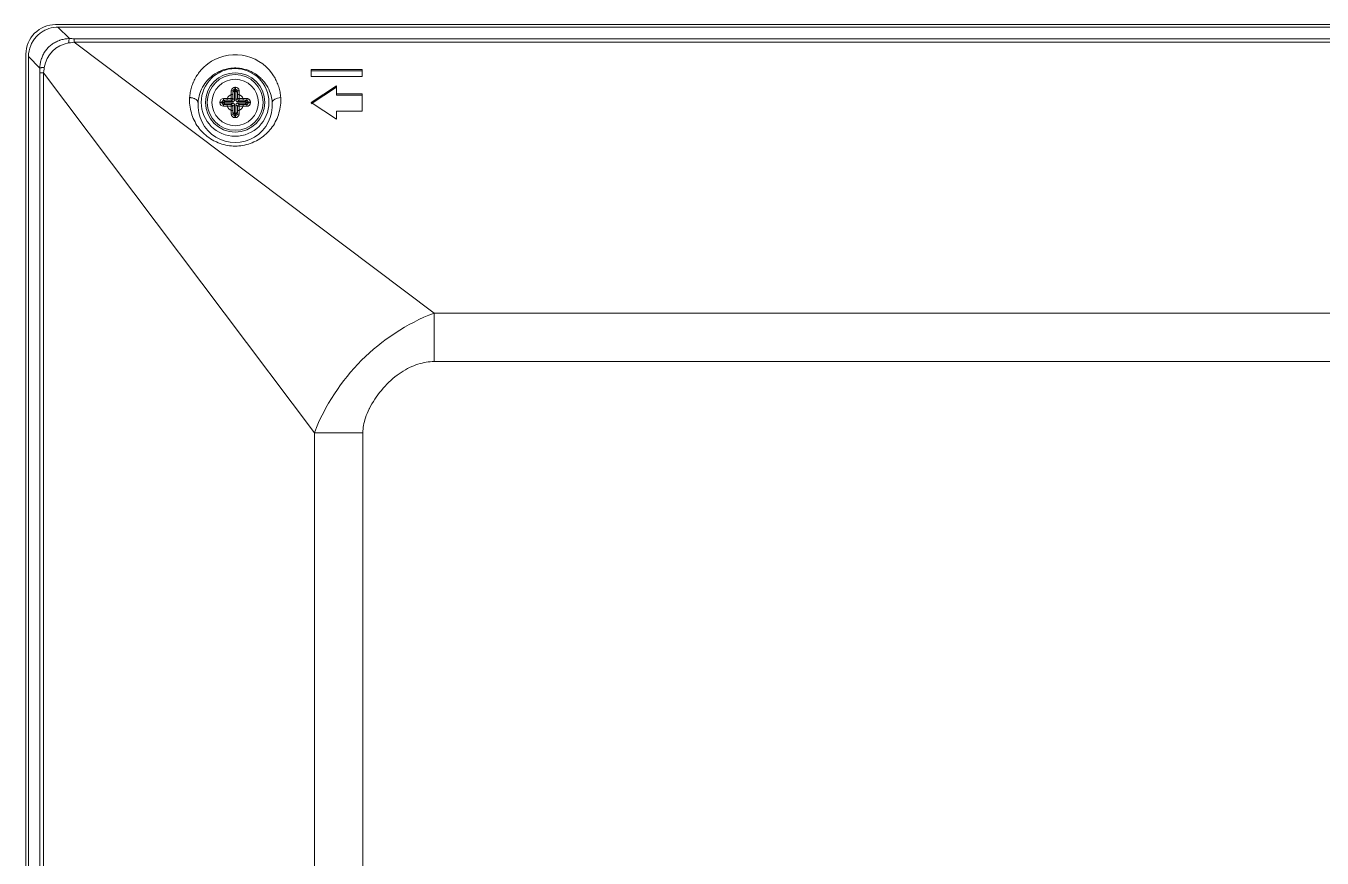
# Model space of a CAD drawing. Extents: x -382 to 1420, y -377 to 265.
# Drawn here: x -228.62 to -222.59, y 3.19 to 7.06 of the extents above; entities that cross this region are included whole.
import ezdxf

# ---------------------------------------------------------------- set-up
doc = ezdxf.new("R2010")
doc.units = 0
doc.header["$MEASUREMENT"] = 0
doc.layers.add('PDF_レイヤー 1', color=7, linetype='CONTINUOUS')

msp = doc.modelspace()

# ---------------------------------------------------------------- linework, layer by layer
at = {"layer": 'PDF_レイヤー 1', "lineweight": 0}
for points in [[(-223.44117, -25.76022), (-171.38649, -25.76022, 0.4143145), (-171.24868, -25.62245), (-171.24868, 6.93063, 0.4143145), (-171.38648, 7.06835), (-228.48682, 7.06835, 0.4143145), (-228.62463, 6.93063), (-228.62463, -25.62245, 0.4143145), (-228.48684, -25.76022), (-224.79078, -25.76022)], [(-228.61284, 6.91931, -0.0968459), (-228.60252, 6.97186), (-228.60058, 6.97617), (-228.59849, 6.98047), (-228.59613, 6.98478), (-228.59377, 6.98908), (-228.59099, 6.99339), (-228.58808, 6.99755), (-228.58516, 7.00172), (-228.58197, 7.00575), (-228.5785, 7.00964), (-228.57502, 7.01352), (-228.57127, 7.01727), (-228.56961, 7.01894), (-228.56558, 7.02255), (-228.56169, 7.02588), (-228.55766, 7.02908), (-228.5535, 7.03213), (-228.54933, 7.03505), (-228.54503, 7.03769), (-228.54086, 7.04005), (-228.53642, 7.04241), (-228.53211, 7.04449), (-228.52781, 7.0463, -0.0818354), (-228.48434, 7.05631)], [(-171.39774, 7.05656), (-228.47562, 7.05652), (-228.42215, 7.00319), (-228.42284, 7.00264), (-228.42326, 7.00194), (-228.42368, 7.00097), (-228.42395, 7), (-228.42409, 6.99847), (-228.42437, 6.9968), (-228.42437, 6.99528), (-228.42465, 6.99319), (-228.42493, 6.99111), (-228.42506, 6.98917), (-228.42534, 6.98722), (-228.42562, 6.98528), (-228.42576, 6.98319, 0.319106), (-228.53953, 6.86952), (-228.54036, 6.86091), (-228.54133, 6.853), (-228.54272, 6.84425), (-228.54271, -25.61062)], [(-173.14833, 5.49989), (-226.72498, 5.49989), (-226.72498, 5.72571), (-228.40046, 6.98639), (-228.40046, 7.00305), (-171.47287, 7.00305, 0.0048384)], [(-228.61284, -25.61062), (-228.61284, 6.91931), (-228.55951, 6.86598, -0.0048075), (-228.5594, 6.84425)], [(-227.43889, 6.72876), (-227.43931, 6.73487), (-227.44, 6.74112), (-227.44083, 6.74737), (-227.4418, 6.75362), (-227.44305, 6.75987), (-227.44458, 6.76598), (-227.44611, 6.77209), (-227.44625, 6.7725), (-227.44792, 6.77861), (-227.45, 6.78472), (-227.45222, 6.7907), (-227.45444, 6.79667), (-227.45694, 6.8025), (-227.45944, 6.8082), (-227.46236, 6.81375), (-227.46521, 6.81915, 0.0268837), (-227.47836, 6.83997, 0.4215397), (-227.7785, 6.88567, 0.0494284), (-227.81009, 6.85625), (-227.81398, 6.85166), (-227.81787, 6.84694), (-227.82148, 6.84208), (-227.82509, 6.83694), (-227.82856, 6.8318), (-227.8319, 6.82639), (-227.83509, 6.82083), (-227.83814, 6.81528), (-227.84106, 6.80944), (-227.8437, 6.80361), (-227.84634, 6.79778), (-227.84717, 6.79597), (-227.84939, 6.78986), (-227.85162, 6.78389), (-227.85356, 6.77778), (-227.85537, 6.77153), (-227.85703, 6.76542), (-227.85842, 6.75917), (-227.85953, 6.75306), (-227.86064, 6.74695), (-227.86148, 6.74084), (-227.86217, 6.73473), (-227.86255, 6.72874), (-227.85935, 6.7286), (-227.85685, 6.72833), (-227.85338, 6.72763), (-227.84977, 6.72694), (-227.84644, 6.72611), (-227.84338, 6.72499), (-227.84033, 6.72388), (-227.83769, 6.72263), (-227.83519, 6.72138), (-227.83296, 6.71999), (-227.83116, 6.71861), (-227.82949, 6.71722), (-227.82796, 6.71569), (-227.82672, 6.7143), (-227.82574, 6.71263), (-227.82491, 6.71111), (-227.82422, 6.70944), (-227.8238, 6.70791), (-227.82334, 6.70625, 1.0804856), (-227.47809, 6.70625, 0.0637975), (-227.4867, 6.7486, 0.0629175), (-227.50441, 6.78613)], [(-228.5594, -25.61062), (-228.55939, 6.84425), (-228.54272, 6.84425), (-227.282, 5.1687, -0.210172), (-226.72498, 5.72571), (-173.14833, 5.72571)], [(-227.82338, 6.70625, -0.1223624), (-227.79725, 6.78589, -0.0546364), (-227.77253, 6.81644), (-227.7685, 6.82033), (-227.76419, 6.82422), (-227.75989, 6.82797), (-227.75864, 6.8288), (-227.75405, 6.83242), (-227.74947, 6.83575), (-227.74475, 6.83894), (-227.73989, 6.842), (-227.73489, 6.84478), (-227.73003, 6.84741), (-227.72503, 6.84991), (-227.71989, 6.85214, -0.0593343), (-227.6822, 6.8637), (-227.67678, 6.86468), (-227.67123, 6.86537), (-227.66553, 6.86606), (-227.65984, 6.86634), (-227.65415, 6.86662), (-227.64845, 6.86662), (-227.64734, 6.86662), (-227.64165, 6.86634), (-227.63595, 6.86606), (-227.6304, 6.86537), (-227.62471, 6.86468), (-227.61929, 6.8637, -0.0577836), (-227.58157, 6.85218), (-227.57643, 6.84996), (-227.57157, 6.84746), (-227.56657, 6.84482), (-227.56157, 6.8419), (-227.55671, 6.83885), (-227.55199, 6.83565), (-227.54741, 6.83232), (-227.54282, 6.82885), (-227.54199, 6.82815), (-227.53769, 6.82454), (-227.53324, 6.82065), (-227.52921, 6.81676), (-227.52533, 6.81274, -0.0480595), (-227.5044, 6.78606)], [(-227.66063, 6.75969), (-227.66049, 6.7608), (-227.66035, 6.76149), (-227.65994, 6.7626), (-227.65938, 6.76344), (-227.65855, 6.76427), (-227.65799, 6.76468), (-227.65716, 6.76538), (-227.65688, 6.76552), (-227.65577, 6.76593), (-227.65452, 6.76621), (-227.65341, 6.76635), (-227.65223, 6.76646), (-227.65223, 6.76674), (-227.65223, 6.76785), (-227.65223, 6.76855), (-227.65223, 6.76952), (-227.65223, 6.77063), (-227.65223, 6.77174), (-227.65223, 6.77271), (-227.65223, 6.77382), (-227.65223, 6.7748), (-227.65223, 6.77591), (-227.65226, 6.77691), (-227.65212, 6.77691), (-227.65198, 6.77691), (-227.65184, 6.77691), (-227.6517, 6.77691), (-227.65156, 6.77691), (-227.65129, 6.77691), (-227.65115, 6.77691), (-227.65101, 6.77691), (-227.65087, 6.77691), (-227.64922, 6.77686, -0.4136881), (-227.63277, 6.76107), (-227.63361, 6.76107), (-227.63444, 6.76094), (-227.63527, 6.76094), (-227.63611, 6.7608), (-227.63694, 6.76066), (-227.63777, 6.76052), (-227.63791, 6.76052), (-227.63861, 6.76038), (-227.63944, 6.76024), (-227.63972, 6.7601), (-227.64027, 6.75996), (-227.64083, 6.75969), (-227.64694, 6.75357), (-227.64774, 6.71761), (-227.64774, 6.75357), (-227.64774, 6.75371), (-227.64788, 6.75455), (-227.64816, 6.75538), (-227.64858, 6.75594), (-227.64886, 6.75635), (-227.64955, 6.75677), (-227.65024, 6.75705), (-227.65066, 6.75705), (-227.65136, 6.75705), (-227.65191, 6.75677), (-227.65261, 6.75635), (-227.65288, 6.75594), (-227.6533, 6.75538), (-227.65358, 6.75455), (-227.65372, 6.75371), (-227.65452, 6.75357), (-227.66063, 6.75969), (-227.66119, 6.75996), (-227.6616, 6.7601), (-227.66188, 6.76024), (-227.66272, 6.76038), (-227.66355, 6.76052), (-227.66369, 6.76052), (-227.66452, 6.76066), (-227.66535, 6.7608), (-227.66619, 6.76094), (-227.66702, 6.76094), (-227.66785, 6.76107), (-227.66863, 6.76103, 0.0166665), (-227.66869, 6.7436), (-227.66105, 6.7436), (-227.66106, 6.72402), (-227.65454, 6.71763), (-227.65455, 6.75357), (-227.65372, 6.75357), (-227.6537, 6.71763), (-227.65372, 6.71763), (-227.65372, 6.71736), (-227.65372, 6.71708), (-227.65386, 6.71694), (-227.65386, 6.71666), (-227.65399, 6.71638), (-227.65413, 6.71611), (-227.65413, 6.71597), (-227.65427, 6.71569), (-227.65427, 6.71541), (-227.65441, 6.71513)], [(-227.66862, 6.76107, -0.4136881), (-227.64924, 6.77691), (-227.64938, 6.77691), (-227.64952, 6.77691), (-227.64966, 6.77691), (-227.64994, 6.77691), (-227.65008, 6.77691), (-227.65022, 6.77691), (-227.65036, 6.77691), (-227.65049, 6.77691), (-227.65063, 6.77691), (-227.64924, 6.77688), (-227.64924, 6.77591), (-227.64924, 6.7748), (-227.64924, 6.77382), (-227.64924, 6.77271), (-227.64924, 6.77174), (-227.64924, 6.77063), (-227.64924, 6.76952), (-227.64924, 6.76855), (-227.64924, 6.76785), (-227.64938, 6.76674), (-227.64938, 6.76646), (-227.64911, 6.76646), (-227.64786, 6.76646), (-227.64661, 6.76618), (-227.64563, 6.76591), (-227.64452, 6.76535), (-227.64341, 6.76466), (-227.64286, 6.76424), (-227.64216, 6.76341), (-227.64147, 6.76257), (-227.64105, 6.76146), (-227.64091, 6.76077), (-227.64083, 6.75969), (-227.64083, 6.75899), (-227.64069, 6.75732), (-227.64069, 6.7558), (-227.64069, 6.75482), (-227.64055, 6.7533), (-227.64055, 6.75163), (-227.64055, 6.7501), (-227.64055, 6.74844), (-227.64055, 6.74691), (-227.64041, 6.74524), (-227.64041, 6.74358)], [(-227.59594, 6.68828, 0.4160873), (-227.5801, 6.70476), (-227.58107, 6.70476), (-227.58204, 6.70476), (-227.58315, 6.70476), (-227.58426, 6.70476), (-227.58524, 6.70476), (-227.58635, 6.70476), (-227.58746, 6.70476), (-227.58843, 6.70476), (-227.58913, 6.70476), (-227.59024, 6.70476), (-227.59051, 6.70476), (-227.59051, 6.70462), (-227.59051, 6.70337), (-227.59079, 6.70212), (-227.59107, 6.70101), (-227.59162, 6.6999), (-227.59232, 6.69893), (-227.59274, 6.69837), (-227.59343, 6.69768), (-227.5944, 6.69698), (-227.59537, 6.69657), (-227.59621, 6.69643), (-227.59729, 6.69634), (-227.6034, 6.70245), (-227.6034, 6.70245, 0.1519287), (-227.59201, 6.70625), (-227.59204, 6.70629), (-227.59051, 6.70476), (-227.59051, 6.70768), (-227.59024, 6.70768), (-227.58913, 6.70768), (-227.58843, 6.70768), (-227.58746, 6.70768), (-227.58635, 6.70768), (-227.58524, 6.70768), (-227.58426, 6.70768), (-227.58315, 6.70768), (-227.58204, 6.70768), (-227.58107, 6.70768), (-227.58007, 6.70768), (-227.58007, 6.7074), (-227.58007, 6.70712), (-227.58007, 6.70684), (-227.58007, 6.70657), (-227.58007, 6.70629), (-227.58007, 6.70587), (-227.58007, 6.70559), (-227.58007, 6.70532), (-227.58007, 6.70504), (-227.58007, 6.70773), (-227.58007, 6.7087), (-227.58021, 6.71065), (-227.58063, 6.71231), (-227.58132, 6.71398), (-227.58201, 6.71551), (-227.58257, 6.71648), (-227.5834, 6.71801), (-227.58465, 6.71926), (-227.58549, 6.72009), (-227.58688, 6.7212), (-227.5884, 6.72217), (-227.58979, 6.72287), (-227.59132, 6.72342), (-227.59312, 6.72384), (-227.59479, 6.72412), (-227.59594, 6.72415), (-227.59761, 6.72415), (-227.59928, 6.72415), (-227.60108, 6.72415), (-227.60289, 6.72415), (-227.60455, 6.72415), (-227.60636, 6.72415), (-227.60817, 6.72415), (-227.60997, 6.72415), (-227.6115, 6.72415), (-227.6133, 6.72415, 0.1728735), (-227.63283, 6.7436), (-227.63283, 6.74444), (-227.63283, 6.74624), (-227.63283, 6.74805), (-227.63269, 6.74971), (-227.63269, 6.75152), (-227.63269, 6.75319), (-227.63269, 6.75499), (-227.63269, 6.75666), (-227.63269, 6.75763), (-227.63283, 6.7593), (-227.63283, 6.76096)], [(-227.70553, 6.72415, 0.4076343), (-227.72153, 6.70773), (-227.72153, 6.70745), (-227.72153, 6.70718), (-227.72153, 6.70676), (-227.72153, 6.70648), (-227.72153, 6.7062), (-227.72153, 6.70593), (-227.72153, 6.70565), (-227.72153, 6.70523), (-227.72153, 6.70495), (-227.7215, 6.70768), (-227.72039, 6.70768), (-227.71942, 6.70768), (-227.71831, 6.70768), (-227.7172, 6.70768), (-227.71622, 6.70768), (-227.71511, 6.70768), (-227.714, 6.70768), (-227.71317, 6.70768), (-227.71234, 6.70768), (-227.71136, 6.70768), (-227.71095, 6.70768), (-227.71095, 6.70782), (-227.71095, 6.70906), (-227.71067, 6.71031), (-227.71039, 6.71143), (-227.70984, 6.71254), (-227.70928, 6.71351), (-227.70873, 6.71406), (-227.70803, 6.71476), (-227.70706, 6.71545), (-227.70609, 6.71587), (-227.70525, 6.71601), (-227.70414, 6.71615)], [(-227.63283, 6.65139), (-227.63283, 6.65306), (-227.63269, 6.65486), (-227.63269, 6.65667), (-227.63269, 6.65833), (-227.63269, 6.66), (-227.63269, 6.66014), (-227.63269, 6.66181), (-227.63269, 6.66361), (-227.63283, 6.66528), (-227.63283, 6.66708), (-227.63283, 6.66886), (-227.63283, 6.69594), (-227.63934, 6.70243), (-227.64179, 6.70258, 0.3072345), (-227.64774, 6.69482), (-227.64774, 6.65885), (-227.64774, 6.65871), (-227.64788, 6.65788), (-227.64816, 6.65704), (-227.64858, 6.65649), (-227.64886, 6.65607), (-227.64955, 6.65565), (-227.65024, 6.65538), (-227.6508, 6.65538), (-227.65136, 6.65538), (-227.65191, 6.65565), (-227.65261, 6.65607), (-227.65288, 6.65649), (-227.6533, 6.65704), (-227.65358, 6.65788), (-227.65372, 6.65871), (-227.65372, 6.65885), (-227.6537, 6.69473), (-227.6537, 6.69501), (-227.6537, 6.69529), (-227.65384, 6.69557), (-227.65384, 6.69584), (-227.65398, 6.69598), (-227.65412, 6.69626), (-227.65412, 6.69654), (-227.65426, 6.69682), (-227.65426, 6.69695), (-227.6544, 6.69723), (-227.65454, 6.69793), (-227.65495, 6.69876), (-227.65537, 6.69945), (-227.65579, 6.70015), (-227.65634, 6.70057), (-227.65704, 6.70112), (-227.65745, 6.70168), (-227.65829, 6.70209), (-227.65898, 6.70237), (-227.66213, 6.70329), (-227.66213, 6.70245), (-227.66866, 6.69593, -0.3607235), (-227.66105, 6.68834), (-227.68817, 6.68828), (-227.68998, 6.68828), (-227.69164, 6.68828), (-227.69331, 6.68828), (-227.69512, 6.68828), (-227.69692, 6.68828), (-227.69859, 6.68828), (-227.70039, 6.68828), (-227.7022, 6.68828), (-227.70386, 6.68828), (-227.70553, 6.68828)], [(-227.6607, 6.65269), (-227.66056, 6.65172), (-227.66042, 6.65089), (-227.66001, 6.64992), (-227.65945, 6.64895), (-227.65862, 6.64825), (-227.65806, 6.6477), (-227.65709, 6.647), (-227.65584, 6.64658), (-227.65487, 6.64617), (-227.65362, 6.64603), (-227.65237, 6.64603), (-227.65223, 6.64603), (-227.65223, 6.64561), (-227.65223, 6.64464), (-227.65223, 6.64395), (-227.65223, 6.64283), (-227.65223, 6.64186), (-227.65223, 6.64075), (-227.65223, 6.63978), (-227.65223, 6.63867), (-227.65223, 6.63756), (-227.65223, 6.63659), (-227.65223, 6.63547, -0.4136881), (-227.66863, 6.65139)], [(-227.64043, 6.66882), (-227.64043, 6.66799), (-227.64056, 6.66632), (-227.64056, 6.66479), (-227.64056, 6.66396), (-227.64056, 6.66243), (-227.64056, 6.66076), (-227.64056, 6.65924), (-227.6407, 6.65757), (-227.6407, 6.6559), (-227.6407, 6.65438), (-227.64083, 6.65274), (-227.64097, 6.65163), (-227.64111, 6.65093), (-227.64152, 6.64982), (-227.64222, 6.64899), (-227.64291, 6.64815), (-227.64347, 6.64774), (-227.64444, 6.64704), (-227.64458, 6.6469), (-227.64569, 6.64649), (-227.64694, 6.64621), (-227.64819, 6.64607), (-227.64938, 6.64603), (-227.64938, 6.64561), (-227.64924, 6.64464), (-227.64924, 6.64395), (-227.64924, 6.64283), (-227.64924, 6.64186), (-227.64924, 6.64075), (-227.64924, 6.63978), (-227.64924, 6.63867), (-227.64924, 6.63756), (-227.64924, 6.63659), (-227.65073, 6.63552), (-227.65059, 6.63552), (-227.65045, 6.63552), (-227.65031, 6.63552), (-227.65018, 6.63552), (-227.65004, 6.63552), (-227.6499, 6.63552), (-227.64962, 6.63552), (-227.64948, 6.63552), (-227.64934, 6.63552), (-227.64924, 6.63552, 0.4136881), (-227.63277, 6.65135), (-227.63361, 6.65149), (-227.63444, 6.65149), (-227.63527, 6.65149), (-227.63611, 6.65163), (-227.63694, 6.65176), (-227.63777, 6.6519), (-227.63791, 6.6519), (-227.63875, 6.65204), (-227.63958, 6.65232), (-227.63986, 6.65232), (-227.64027, 6.65246), (-227.64083, 6.65274), (-227.64694, 6.65885), (-227.64694, 6.65843), (-227.64708, 6.65718), (-227.64722, 6.65593), (-227.64749, 6.65482), (-227.64777, 6.65357), (-227.64819, 6.65246), (-227.64861, 6.65121), (-227.64888, 6.65051), (-227.64944, 6.6494), (-227.64999, 6.64843), (-227.65079, 6.64746), (-227.65162, 6.64843), (-227.65204, 6.6494), (-227.65259, 6.65051), (-227.65287, 6.65107), (-227.65329, 6.65232), (-227.6537, 6.65343), (-227.65398, 6.65468), (-227.65426, 6.65593), (-227.6544, 6.65704), (-227.65454, 6.65829), (-227.65454, 6.65885), (-227.6537, 6.65885)], [(-227.6133, 6.69598), (-227.6133, 6.68834), (-227.64043, 6.6884), (-227.64043, 6.66882), (-227.63283, 6.66882, 0.1728735), (-227.6133, 6.68834, 0.0166665), (-227.59592, 6.68829), (-227.59592, 6.68912), (-227.59592, 6.68996), (-227.59606, 6.69065), (-227.59619, 6.69148), (-227.59619, 6.69232), (-227.59633, 6.69315), (-227.59633, 6.69343), (-227.59647, 6.69412), (-227.59675, 6.69496), (-227.59675, 6.69523), (-227.59703, 6.69579), (-227.5973, 6.69634), (-227.598, 6.69634), (-227.59967, 6.6962), (-227.60119, 6.6962), (-227.60203, 6.6962), (-227.60369, 6.69607), (-227.60536, 6.69607), (-227.60689, 6.69607), (-227.60855, 6.69607), (-227.61008, 6.69607), (-227.61175, 6.69593), (-227.61325, 6.69594), (-227.63279, 6.69598, 0.3607235), (-227.64041, 6.6884), (-227.64694, 6.69479), (-227.64691, 6.65885), (-227.64774, 6.65885)]]:
    msp.add_lwpolyline(points, format="xyb", dxfattribs=at)
for points in [[(-228.42219, 7.00315), (-228.42705, 7.00315), (-228.43191, 7.00287), (-228.43691, 7.00246), (-228.44191, 7.00176), (-228.44677, 7.00093), (-228.45191, 6.99996), (-228.45691, 6.99871), (-228.46177, 6.99732), (-228.46663, 6.99579), (-228.46871, 6.9951), (-228.47344, 6.99329), (-228.4783, 6.99121), (-228.48288, 6.98912), (-228.48746, 6.98676), (-228.49204, 6.9844), (-228.49635, 6.98162), (-228.50052, 6.97885), (-228.50454, 6.97593), (-228.50871, 6.97301), (-228.51246, 6.96996), (-228.51607, 6.96663), (-228.51954, 6.96329), (-228.52288, 6.95982), (-228.52621, 6.95607), (-228.52926, 6.95232), (-228.53232, 6.94829), (-228.53524, 6.94427), (-228.53801, 6.9401), (-228.54051, 6.93566), (-228.54315, 6.93121), (-228.54537, 6.92663), (-228.5476, 6.92191), (-228.54954, 6.91719), (-228.55135, 6.91232), (-228.55204, 6.91038), (-228.55371, 6.90552), (-228.55509, 6.90052), (-228.55634, 6.89552), (-228.55718, 6.89052), (-228.55801, 6.88566), (-228.55871, 6.88066), (-228.55912, 6.87566), (-228.5594, 6.8708), (-228.55954, 6.86594), (-228.55884, 6.8665), (-228.55815, 6.86691), (-228.55732, 6.86733), (-228.55621, 6.86761), (-228.55482, 6.86788), (-228.55315, 6.86802), (-228.55148, 6.86816), (-228.54954, 6.8683), (-228.54746, 6.86858), (-228.54537, 6.86886), (-228.54343, 6.86913), (-228.54148, 6.86941), (-228.5394, 6.86955)], [(-228.42581, 6.98318), (-228.41693, 6.98415), (-228.40846, 6.98526), (-228.40044, 6.98644), (-171.47286, 6.98644)], [(-227.2965, 6.85957), (-227.2965, 6.82735)], [(-227.2965, 6.82729), (-227.06027, 6.82729)], [(-227.06024, 6.85957), (-227.29647, 6.85957)], [(-227.06024, 6.85279), (-227.29647, 6.85279)], [(-227.06024, 6.82729), (-227.06024, 6.85951)], [(-227.66105, 6.7436), (-227.66105, 6.74444), (-227.66105, 6.7461), (-227.66105, 6.74763), (-227.66091, 6.74846), (-227.66091, 6.74999), (-227.66091, 6.75166), (-227.66091, 6.75319), (-227.66077, 6.75485), (-227.66077, 6.75652), (-227.66077, 6.75805), (-227.66063, 6.75971)], [(-227.65454, 6.75357), (-227.65454, 6.75399), (-227.6544, 6.75524), (-227.65426, 6.75649), (-227.65398, 6.7576), (-227.6537, 6.75885), (-227.65329, 6.75996), (-227.65287, 6.76121), (-227.65259, 6.76191), (-227.65204, 6.76302), (-227.65162, 6.76399), (-227.65079, 6.76496)], [(-227.65073, 6.76498), (-227.65226, 6.7665)], [(-227.65073, 6.76646), (-227.65226, 6.76646)], [(-227.65077, 6.76646), (-227.64938, 6.76646), (-227.65077, 6.76493)], [(-227.65069, 6.76496), (-227.64999, 6.76399), (-227.64944, 6.76302), (-227.64888, 6.76191), (-227.64861, 6.76135), (-227.64819, 6.7601), (-227.64777, 6.75899), (-227.64749, 6.75774), (-227.64722, 6.75649), (-227.64708, 6.75538), (-227.64694, 6.75413), (-227.64694, 6.75357), (-227.64777, 6.75357)], [(-227.17837, 6.78375), (-227.29655, 6.70626)], [(-227.2965, 6.69947), (-227.17831, 6.77696)], [(-227.17837, 6.73981), (-227.17837, 6.7837)], [(-227.86257, 6.72876), (-227.86299, 6.72015), (-227.86299, 6.7114), (-227.86257, 6.70237), (-227.86174, 6.69348), (-227.86049, 6.68446), (-227.85896, 6.67543), (-227.85688, 6.6664), (-227.85466, 6.65779), (-227.85202, 6.64904), (-227.84882, 6.64029), (-227.84549, 6.63168), (-227.84174, 6.62335), (-227.83758, 6.6153), (-227.83313, 6.60724), (-227.82855, 6.5996), (-227.82355, 6.59224), (-227.81841, 6.58516), (-227.81286, 6.57835), (-227.80716, 6.57183), (-227.80105, 6.56558), (-227.79452, 6.55947), (-227.78786, 6.5535), (-227.78077, 6.54794), (-227.77341, 6.54252), (-227.76605, 6.53752), (-227.75814, 6.53266), (-227.75008, 6.52822), (-227.74203, 6.52405), (-227.73814, 6.52239), (-227.72967, 6.51864), (-227.72092, 6.51544), (-227.71231, 6.51253), (-227.70356, 6.51003), (-227.69481, 6.50794), (-227.68606, 6.50614), (-227.67703, 6.50489), (-227.66828, 6.50392), (-227.6594, 6.50336), (-227.65079, 6.50308), (-227.64204, 6.50336), (-227.63329, 6.50392), (-227.6244, 6.50489), (-227.61551, 6.50614), (-227.60662, 6.50794), (-227.59787, 6.51003), (-227.58913, 6.51253), (-227.58051, 6.51544), (-227.57177, 6.51864), (-227.56343, 6.52239), (-227.55954, 6.52405), (-227.55135, 6.52822), (-227.5433, 6.53266), (-227.53552, 6.53752), (-227.52802, 6.54252), (-227.52066, 6.54794), (-227.51358, 6.5535), (-227.50691, 6.55947), (-227.50052, 6.56558), (-227.49455, 6.57183), (-227.48872, 6.57835), (-227.48316, 6.58516), (-227.47788, 6.59224), (-227.47289, 6.5996), (-227.4683, 6.60724), (-227.46386, 6.6153), (-227.45983, 6.62335), (-227.45594, 6.63168), (-227.45261, 6.64029), (-227.44942, 6.64904), (-227.44678, 6.65779), (-227.44455, 6.6664), (-227.44261, 6.67543), (-227.44094, 6.68446), (-227.43969, 6.69348), (-227.43886, 6.70237), (-227.43844, 6.7114), (-227.43844, 6.72015), (-227.43886, 6.72876)], [(-227.7215, 6.70476), (-227.72039, 6.70476), (-227.71942, 6.70476), (-227.71831, 6.70476), (-227.7172, 6.70476), (-227.71622, 6.70476), (-227.71511, 6.70476), (-227.714, 6.70476), (-227.71317, 6.70476), (-227.71234, 6.70476), (-227.71136, 6.70476), (-227.71095, 6.70476), (-227.71095, 6.70768), (-227.70956, 6.70629)], [(-227.7096, 6.70625), (-227.71099, 6.70472)], [(-227.70417, 6.69634), (-227.70528, 6.69634), (-227.70611, 6.69662), (-227.70709, 6.69704), (-227.70792, 6.69759), (-227.70875, 6.69843), (-227.70931, 6.69898), (-227.70986, 6.69982), (-227.71, 6.70009), (-227.71042, 6.7012), (-227.71084, 6.70232), (-227.71098, 6.70357), (-227.71098, 6.70482)], [(-227.7096, 6.70629), (-227.70849, 6.70698), (-227.70752, 6.70754), (-227.70641, 6.70809), (-227.70585, 6.70837), (-227.70474, 6.70879), (-227.70349, 6.7092), (-227.70224, 6.70948), (-227.70113, 6.70976), (-227.70002, 6.7099), (-227.69877, 6.71004), (-227.69807, 6.71004), (-227.6621, 6.71004)], [(-227.69807, 6.70245), (-227.69863, 6.70245), (-227.69988, 6.70245), (-227.70099, 6.70273), (-227.70224, 6.70287), (-227.70335, 6.70329), (-227.7046, 6.70357), (-227.70571, 6.70412), (-227.70641, 6.7044), (-227.70752, 6.70495), (-227.70849, 6.70551), (-227.7096, 6.7062)], [(-227.6882, 6.71643), (-227.68973, 6.71643), (-227.69139, 6.71643), (-227.69306, 6.71643), (-227.69459, 6.71643), (-227.69612, 6.71643), (-227.69778, 6.71629), (-227.69945, 6.71629), (-227.70028, 6.71629), (-227.70181, 6.71615), (-227.70348, 6.71615), (-227.70417, 6.71615), (-227.70445, 6.7167), (-227.70473, 6.71712), (-227.70473, 6.71754), (-227.705, 6.71837), (-227.70514, 6.71906), (-227.70514, 6.7192), (-227.70528, 6.72004), (-227.70542, 6.72087), (-227.70542, 6.7217), (-227.70556, 6.72254), (-227.70556, 6.72337), (-227.70556, 6.7242)], [(-227.70556, 6.68829), (-227.70556, 6.68912), (-227.70556, 6.68996), (-227.70542, 6.69065), (-227.70542, 6.69148), (-227.70528, 6.69232), (-227.70514, 6.69315), (-227.70514, 6.69343), (-227.705, 6.69426), (-227.70473, 6.69509), (-227.70473, 6.69537), (-227.70445, 6.69579), (-227.70417, 6.69634), (-227.69806, 6.70245)], [(-227.70418, 6.71615), (-227.69807, 6.71004), (-227.69807, 6.7092)], [(-227.69807, 6.70333), (-227.69821, 6.70333), (-227.69905, 6.70333), (-227.69988, 6.70361), (-227.70057, 6.70402), (-227.70099, 6.7043), (-227.70127, 6.705), (-227.70155, 6.70555), (-227.70168, 6.70625), (-227.70155, 6.7068), (-227.70127, 6.7075), (-227.70099, 6.70805), (-227.70057, 6.70847), (-227.69988, 6.70875), (-227.69905, 6.70902), (-227.69821, 6.70916), (-227.69807, 6.70916), (-227.6621, 6.70916)], [(-227.66213, 6.70245), (-227.6981, 6.70245)], [(-227.6621, 6.70326), (-227.69807, 6.70326), (-227.69807, 6.70243)], [(-227.6621, 6.71009), (-227.66863, 6.71648), (-227.66863, 6.74356)], [(-227.65969, 6.70984), (-227.65997, 6.70984), (-227.66024, 6.7097), (-227.66052, 6.7097), (-227.6608, 6.70956), (-227.66094, 6.70956), (-227.66122, 6.70943), (-227.66149, 6.70929), (-227.66163, 6.70929), (-227.66191, 6.70915), (-227.66219, 6.70915)], [(-227.66213, 6.71004), (-227.66185, 6.71004), (-227.66172, 6.71004), (-227.66144, 6.71004), (-227.66116, 6.71004), (-227.66088, 6.71004), (-227.66074, 6.7099), (-227.66047, 6.7099), (-227.66019, 6.7099), (-227.65991, 6.7099), (-227.65963, 6.7099)], [(-227.66213, 6.70916), (-227.66213, 6.71)], [(-227.66213, 6.70326), (-227.66185, 6.70326), (-227.66172, 6.70326), (-227.66144, 6.70312), (-227.66116, 6.70312), (-227.66088, 6.70298), (-227.66074, 6.70284), (-227.66047, 6.70284), (-227.66019, 6.7027), (-227.65991, 6.7027), (-227.65963, 6.70257)], [(-227.64708, 6.7152), (-227.64722, 6.71548), (-227.64722, 6.71562), (-227.64736, 6.7159), (-227.64749, 6.71618), (-227.64749, 6.71645), (-227.64763, 6.71659), (-227.64763, 6.71687), (-227.64777, 6.71715), (-227.64777, 6.71743), (-227.64777, 6.7177)], [(-227.64708, 6.69729), (-227.64708, 6.69701), (-227.64708, 6.69673), (-227.64708, 6.69645), (-227.64708, 6.69632), (-227.64694, 6.69604), (-227.64694, 6.69576), (-227.64694, 6.69548), (-227.64694, 6.69521), (-227.64694, 6.69507), (-227.64694, 6.69479), (-227.64777, 6.69479)], [(-227.64774, 6.71763), (-227.64691, 6.71763)], [(-227.64694, 6.71763), (-227.64694, 6.71736), (-227.64694, 6.71722), (-227.64694, 6.71694), (-227.64694, 6.71666), (-227.64694, 6.71638), (-227.64708, 6.71611), (-227.64708, 6.71597), (-227.64708, 6.71569), (-227.64708, 6.71541), (-227.64708, 6.71513)], [(-227.64043, 6.74366), (-227.64043, 6.72408), (-227.64695, 6.71769)], [(-227.64184, 6.7099), (-227.64156, 6.7099), (-227.64129, 6.7099), (-227.64101, 6.7099), (-227.64087, 6.7099), (-227.64059, 6.71004), (-227.64031, 6.71004), (-227.64004, 6.71004), (-227.63976, 6.71004), (-227.63962, 6.71004), (-227.63934, 6.71004), (-227.60337, 6.71004)], [(-227.63934, 6.70916), (-227.63962, 6.70916), (-227.6399, 6.70916), (-227.64004, 6.7093), (-227.64031, 6.7093), (-227.64059, 6.70944), (-227.64087, 6.70958), (-227.64101, 6.70958), (-227.64129, 6.70972), (-227.64156, 6.70972), (-227.64184, 6.70986)], [(-227.64179, 6.70258), (-227.64151, 6.70258), (-227.64123, 6.70272), (-227.64095, 6.70272), (-227.64081, 6.70286), (-227.64054, 6.703), (-227.64026, 6.703), (-227.63998, 6.70313), (-227.63984, 6.70313), (-227.63957, 6.70327), (-227.63929, 6.70327)], [(-227.64047, 6.7436), (-227.63283, 6.7436), (-227.63283, 6.71652)], [(-227.64043, 6.72408), (-227.61335, 6.72408)], [(-227.63937, 6.70916), (-227.6034, 6.70916), (-227.6034, 6.71)], [(-227.6034, 6.70909), (-227.60326, 6.70909), (-227.60243, 6.70909), (-227.6016, 6.70881), (-227.6009, 6.7084), (-227.60062, 6.70812), (-227.60021, 6.70743), (-227.59993, 6.70687), (-227.59993, 6.70618), (-227.59993, 6.70562), (-227.60021, 6.70493), (-227.60062, 6.70437), (-227.6009, 6.70409), (-227.6016, 6.70368), (-227.60243, 6.7034), (-227.60326, 6.70326), (-227.6034, 6.70326), (-227.63937, 6.70326)], [(-227.6034, 6.70245), (-227.63937, 6.70245)], [(-227.63934, 6.7092), (-227.63934, 6.71004), (-227.63282, 6.71643)], [(-227.63289, 6.71648), (-227.6133, 6.71648), (-227.6133, 6.72412)], [(-227.6133, 6.71648), (-227.61247, 6.71648), (-227.6108, 6.71648), (-227.60928, 6.71648), (-227.60858, 6.71648), (-227.60692, 6.71648), (-227.60525, 6.71648), (-227.60372, 6.71634), (-227.60205, 6.71634), (-227.60053, 6.71634), (-227.59886, 6.7162), (-227.59733, 6.7162)], [(-227.59592, 6.7242), (-227.59592, 6.72337), (-227.59592, 6.72254), (-227.59606, 6.7217), (-227.59619, 6.72087), (-227.59619, 6.72004), (-227.59633, 6.7192), (-227.59647, 6.71906), (-227.59661, 6.71823), (-227.59675, 6.7174), (-227.59689, 6.71712), (-227.59703, 6.7167), (-227.5973, 6.71615), (-227.60342, 6.71004)], [(-227.6034, 6.71004), (-227.60285, 6.71004), (-227.6016, 6.7099), (-227.60049, 6.70976), (-227.59937, 6.70948), (-227.59812, 6.7092), (-227.59687, 6.70879), (-227.59576, 6.70837), (-227.59507, 6.70809), (-227.5941, 6.70754), (-227.59299, 6.70698), (-227.59201, 6.70629)], [(-227.5973, 6.71615), (-227.59619, 6.71601), (-227.59536, 6.71587), (-227.59439, 6.71545), (-227.59356, 6.71476), (-227.59272, 6.71406), (-227.59231, 6.71351), (-227.59161, 6.71254), (-227.59147, 6.7124), (-227.59106, 6.71129), (-227.59064, 6.71004), (-227.5905, 6.70879), (-227.5905, 6.70768)], [(-227.2965, 6.70625), (-227.17831, 6.62861)], [(-227.06024, 6.74659), (-227.17843, 6.74659)], [(-227.06024, 6.73981), (-227.17843, 6.73981)], [(-227.06024, 6.66583), (-227.06024, 6.74666)], [(-227.68817, 6.69594), (-227.68901, 6.69594), (-227.69067, 6.69594), (-227.6922, 6.69594), (-227.69303, 6.69594), (-227.69456, 6.69594), (-227.69623, 6.69608), (-227.69775, 6.69608), (-227.69942, 6.69608), (-227.70109, 6.69622), (-227.70262, 6.69622), (-227.70414, 6.69636)], [(-227.66105, 6.66876), (-227.66105, 6.68834), (-227.65452, 6.69473)], [(-227.65454, 6.69482), (-227.65454, 6.65885), (-227.66065, 6.65274)], [(-227.65372, 6.69479), (-227.65455, 6.69479)], [(-227.6507, 6.64603), (-227.65223, 6.64603), (-227.6507, 6.64742)], [(-227.65073, 6.64746), (-227.64934, 6.64607)], [(-227.65073, 6.64603), (-227.64934, 6.64603)], [(-227.17837, 6.62867), (-227.17837, 6.66589)], [(-227.17837, 6.66583), (-227.06019, 6.66583)], [(-227.65223, 6.63552), (-227.65209, 6.63552), (-227.65195, 6.63552), (-227.65181, 6.63552), (-227.65168, 6.63552), (-227.65154, 6.63552), (-227.65126, 6.63552), (-227.65112, 6.63552), (-227.65098, 6.63552), (-227.65084, 6.63552), (-227.6507, 6.63552)], [(-227.05617, 5.1687), (-227.05603, 5.17703), (-227.05548, 5.18537), (-227.05451, 5.19384), (-227.05326, 5.20245), (-227.05159, 5.2112), (-227.04937, 5.22022), (-227.04687, 5.22939), (-227.04381, 5.2387), (-227.04034, 5.24828), (-227.03631, 5.25828), (-227.03173, 5.26842), (-227.02673, 5.27911), (-227.0259, 5.28064), (-227.02006, 5.29175), (-227.01395, 5.30286), (-227.00729, 5.31397), (-227.00034, 5.32494), (-226.99423, 5.3341), (-226.98646, 5.34494), (-226.97854, 5.35535), (-226.97035, 5.36563), (-226.96188, 5.37563), (-226.95313, 5.38535), (-226.9441, 5.39465), (-226.93507, 5.40368), (-226.92591, 5.41229), (-226.91646, 5.42062), (-226.90688, 5.42854), (-226.89716, 5.4359), (-226.88758, 5.44312), (-226.87785, 5.44965), (-226.86813, 5.4559), (-226.85827, 5.46173), (-226.84855, 5.46715), (-226.83883, 5.47215), (-226.82897, 5.47659), (-226.81925, 5.48076), (-226.80967, 5.48437), (-226.79981, 5.4877), (-226.79036, 5.49062), (-226.78092, 5.49312), (-226.77134, 5.4952), (-226.76189, 5.49687), (-226.75259, 5.49826), (-226.74328, 5.49923), (-226.73412, 5.49978), (-226.72495, 5.49992)], [(-227.05617, 3.04597), (-227.05617, 5.1687), (-227.28199, 5.1687), (-227.28199, -21.45991)]]:
    msp.add_lwpolyline(points, dxfattribs=at)
for points in [[(-227.68821, 6.71648), (-227.66869, 6.71644, 0.3607235), (-227.66109, 6.72408), (-227.68817, 6.72408)], [(-227.66869, 6.65135), (-227.66785, 6.65149), (-227.66702, 6.65149), (-227.66619, 6.65149), (-227.66535, 6.65163), (-227.66452, 6.65176), (-227.66369, 6.6519), (-227.66355, 6.6519), (-227.66285, 6.65204), (-227.66202, 6.65218), (-227.66174, 6.65232), (-227.66119, 6.65246), (-227.66063, 6.65274), (-227.66063, 6.65343), (-227.66077, 6.6551), (-227.66077, 6.65676), (-227.66077, 6.6576), (-227.66091, 6.65912), (-227.66091, 6.66079), (-227.66091, 6.66232), (-227.66091, 6.66399), (-227.66105, 6.66551), (-227.66105, 6.66718), (-227.66099, 6.66882), (-227.66863, 6.66882), (-227.66859, 6.69594), (-227.68817, 6.69594), (-227.68817, 6.6883, 0.1728735), (-227.66863, 6.66882), (-227.66863, 6.66799), (-227.66863, 6.66618), (-227.66877, 6.66437), (-227.66877, 6.66271), (-227.66877, 6.6609), (-227.66877, 6.65924), (-227.66877, 6.65743), (-227.66877, 6.65576), (-227.66877, 6.65479), (-227.66877, 6.65313)]]:
    msp.add_lwpolyline(points, format="xyb", close=True, dxfattribs=at)
for centre, radius in [((-227.65081, 6.70619), 0.15754), ((-227.65068, 6.70627), 0.13774), ((-227.65067, 6.70624), 0.12986), ((-227.65073, 6.7062), 0.10823)]:
    msp.add_circle(centre, radius, dxfattribs=at)
for centre, radius, start, end in [((-227.70492, 6.70483), 0.01661, 180.259067, 267.782293), ((-227.69685, 6.46209), 0.26213, 88.102477, 91.897523), ((-227.65095, 6.70634), 0.04124, 115.384029, 154.615971), ((-227.66165, 6.71627), 0.01383, 267.985395, 278.374258), ((-227.66145, 6.71684), 0.00721, 284.136559, 347.35156), ((-227.64072, 6.71715), 0.01383, 177.985399, 188.374263), ((-227.64072, 6.69527), 0.01383, 171.625734, 182.014607), ((-227.64144, 6.69438), 0.00632, 152.622888, 176.328884), ((-227.64007, 6.71675), 0.00717, 192.454508, 256.057371), ((-227.63983, 6.71627), 0.01383, 261.625752, 272.014583), ((-227.63204, 6.7249), 0.00846, 185.328871, 264.671128)]:
    msp.add_arc(centre, radius, start, end, dxfattribs=at)
msp.add_ellipse((-227.43516, 6.70555), major_axis=(0.04277, 0.00046), ratio=0.5425087, start_param=1.6527315, end_param=3.0916127, dxfattribs=at)
for points in [[(-228.47559, 7.05656), (-228.4785, 7.05656), (-228.48142, 7.05656), (-228.4842, 7.05628)], [(-228.42215, 7.00319), (-228.41493, 7.00319), (-228.40771, 7.00305), (-228.40048, 7.00305)]]:
    msp.add_open_spline(points, degree=3, dxfattribs=at)

doc.saveas('drawing.dxf')
